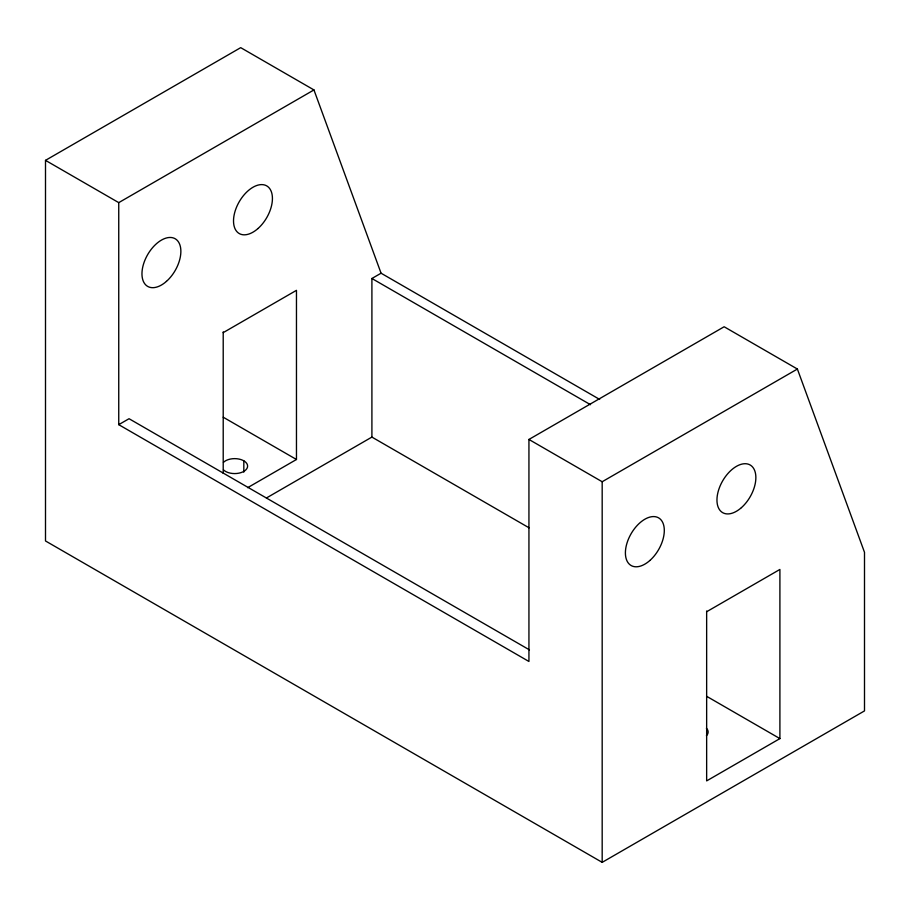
<?xml version="1.0" encoding="UTF-8"?>
<svg xmlns="http://www.w3.org/2000/svg" width="910" height="910" viewBox="0 0 910 910"><rect width="100%" height="100%" fill="white"/><g stroke="black" fill="none" stroke-linecap="round" stroke-linejoin="round"><path stroke-width="1.36" d="M313.95 89.931L118.744 202.634L118.744 424.663L528.938 661.479L528.938 439.45L724.144 326.758L797.387 369.039L864.5 552.313L864.5 710.903L602.181 862.35L45.5 540.961L45.5 160.353L240.706 47.65L313.95 89.931L381.062 273.205L599.667 399.422M223.212 332.628L296.467 290.336L296.467 459.493L247.634 487.692M118.744 424.663L129.049 418.714L529.415 649.854M529.108 527.834L371.906 437.084L371.906 278.494L381.062 273.205M266.425 497.986L371.906 437.084M528.938 439.45L602.181 481.743L797.387 369.039M706.649 611.736L779.904 569.444L779.904 738.601L706.649 780.894L706.649 611.019M371.906 278.494L590.51 404.7M45.5 160.353L118.744 202.634M223.212 417.201L296.467 459.493M706.649 696.309L779.904 738.601M602.181 481.743L602.181 862.35M243.823 460.813L243.823 472.097M223.212 331.911L223.212 473.359M706.422 728.262A12.945 7.473 0 0 1 706.422 735.735M223.45 462.371A12.945 7.473 0 0 1 242.981 460.38A12.945 7.473 0 0 1 242.981 471.835A12.945 7.473 0 0 1 223.45 469.844M741.445 507.621A27.516 15.891 -60 0 0 750.17 464.999A27.516 15.891 -60 0 0 717.615 493.868A27.516 15.891 -60 0 0 741.445 507.621M649.888 560.48A27.516 15.891 -60 0 0 658.601 517.858A27.516 15.891 -60 0 0 626.057 546.728A27.516 15.891 -60 0 0 649.888 560.48M166.45 281.372A27.516 15.891 -60 0 0 175.175 238.75A27.516 15.891 -60 0 0 142.62 267.62A27.516 15.891 -60 0 0 166.45 281.372M258.008 228.512A27.516 15.891 -60 0 0 266.732 185.89A27.516 15.891 -60 0 0 234.177 214.76A27.516 15.891 -60 0 0 258.008 228.512"/></g></svg>
